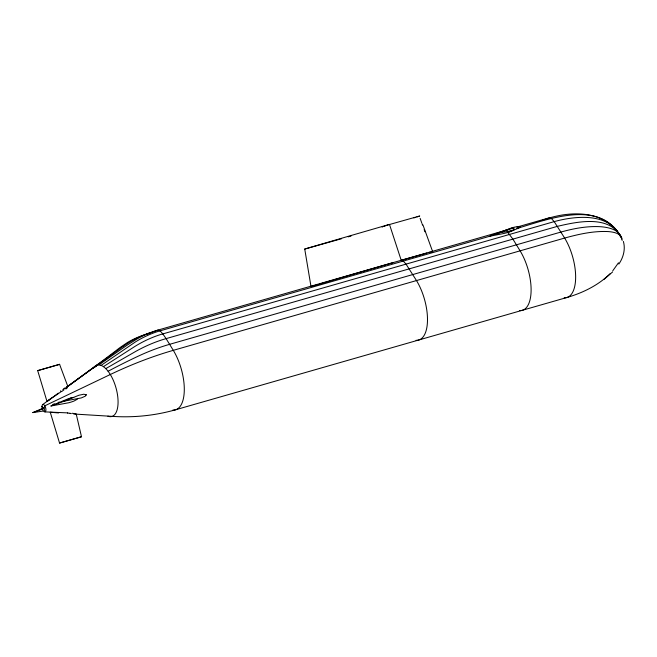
<?xml version="1.0" encoding="UTF-8"?>
<svg xmlns="http://www.w3.org/2000/svg" width="657" height="657" viewBox="0 0 657 657"><rect width="100%" height="100%" fill="white"/><g stroke="black" fill="none" stroke-linecap="round" stroke-linejoin="round"><path stroke-width="0.99" d="M64.402 401.099L78.906 395.251L83.8 394.225L86.305 394.816L85.238 396.212L81.296 397.92L64.402 401.099L50.975 405.993L68.903 402.725A53.439 52.511 -65.1 0 0 71.9 401.797L72.319 401.682A34.148 33.86 84.9 0 0 74.159 400.959L77.312 399.242M67.728 412.883L45.087 411.898L43.97 408.186L44.807 405.821L110.319 374.506A227.429 107.403 -31.4 0 1 173.3 350.337L564.65 238.056C578.858 234.155 593.542 230.821 608.366 231.584C613.679 232.011 622.442 233.457 622.146 240.429M513.848 229.622L512.46 230.747A24.744 14.939 6 0 1 508.978 232.077L507.836 232.447L512.903 239.115L520.106 250.834A37.843 16.762 74 0 1 531.111 290.246A37.843 16.762 74 0 1 519.662 310.572M618.459 262.808L612.759 270.799M618.837 264.057C623.378 257.536 625.628 249.208 623.378 241.439M147.119 334.142L150.239 332.902M610.304 273.517C598.486 285.171 583.186 292.702 567.385 297.358L176.035 409.64A227.429 203.81 70 0 1 112.248 416.366L73.666 414M604.062 279.315L612.644 271.916M65.265 388.574L67.868 386.332L66.628 387.063L123.532 346.108M37.695 370.638L59.631 364.331L37.695 370.638L47 401.46L49.916 399.267M112.01 354.534L113.562 353.367M63.327 389.453L63.77 389.116M104.274 360.307L105.826 359.157M95.002 366.343L68.213 386.119L96.817 365.243M50.532 398.815L51.78 397.904L42.631 404.597M58.333 393.132L56.74 394.29M99.642 363.707L101.186 362.582M52.404 397.444L53.669 396.524M64.739 388.41L65.24 388.049M56.141 394.734L54.293 396.072M95.01 367.066L96.554 365.957M61.298 391.572L47 401.46M422.936 224.891L432.643 251.615L432.142 251.836M101.088 365.399L135.432 341.927A101.761 82.445 -59.1 0 1 160.078 330.808M103.42 366.639L132.64 347.882A118.49 97.343 -61.4 0 1 162.837 333.863M127.598 342.404L119.73 347.75A259.047 35.355 -31.9 0 1 95.019 366.335M105.785 368.618L135.687 351.429A147.948 118.868 -57.8 0 1 166.098 338.61M58.621 412.941L50.252 412.235L59.557 443.064L81.493 436.757L76.196 413.91L72.229 413.253M50.975 405.993L67.761 398.939A53.439 52.133 22.4 0 1 70.759 398.019M42.812 411.11L32.85 412.604L42.048 408.597M52.741 404.515L53.348 404.252M498.647 233.021C505.578 230.837 513.388 225.696 520.558 226.854C511.672 232.89 499.304 230.919 489.933 236.2L160.078 330.841L158.017 330.069L154.296 331.424M53.948 403.998L54.539 403.751M519.276 227.223L520.549 226.739M85.78 395.013L86.305 394.816M492.52 235.066L494.007 234.508M382.144 227.051L382.711 226.846M383.836 226.435L385.528 225.819M386.086 225.614L387.219 225.203M387.778 224.998L419.7 215.989L418.755 216.358M150.576 332.779L151.931 332.286M152.268 332.163L153.96 331.547M494.68 234.262L498.745 232.783M499.419 232.537L513.634 227.486L514.324 229.761L507.533 232.537A69.445 41.925 6 0 1 503.812 233.498L489.933 236.2A85.188 23.742 -7.8 0 1 496.889 233.284L504.831 230.566A17.041 4.747 -7.8 0 1 507.533 229.86M541.926 220.497L543.282 220.005M543.955 219.758L545.31 219.266M545.983 219.019C569.126 211.258 600.703 210.068 617.21 231.223M32.85 412.604L42.919 408.925M416.825 216.982L417.918 216.638M492.356 235.009L493.736 234.59M58.161 402.429L58.473 402.33A53.439 37.86 83.9 0 1 59.417 402.076M413.877 217.894L415.479 217.401M318.473 284.399L311.007 286.592L304.733 249.044L324.96 243.115A695.443 19.414 -16.8 0 1 343.126 237.809L389.47 224.382L401.213 260.295L403.275 261.059L406.034 264.13L416.497 280.564A37.843 16.762 74 0 1 427.493 319.975A37.843 16.762 74 0 1 416.045 340.301M319.368 284.136L331.752 280.498M59.557 443.064L81.493 436.757M393.247 262.586L351.996 274.569A653.288 18.24 -16.8 0 0 332.614 280.243M507.606 229.761L158.017 330.069A95.832 73.724 -52.5 0 0 136.968 339.004L127.474 344.925A259.047 20.383 -33.5 0 0 98.854 364.931M510.39 228.965L513.174 228.168M516.887 227.1L549.367 217.779L551.428 218.551L554.188 221.623L564.65 238.056A37.843 16.762 74 0 1 575.647 277.459A37.843 16.762 74 0 1 564.199 297.785M150.042 333.198L147.193 334.019A95.832 70.833 16.8 0 0 127.614 342.412M492.159 235.042L498.647 233.178M516.928 228.455C546.747 219.832 598.445 199.022 619.674 234.992M160.078 330.841L162.837 333.912L554.188 221.623C575.836 215.652 609.967 212.342 620.693 237.251M162.837 333.912L166.098 338.626L557.448 226.337C577.109 221.754 608.752 214.724 620.766 236.405M401.213 260.295L426.845 253.068M341.64 238.696L337.501 239.862A695.443 19.414 -16.8 0 1 321.741 244.289L304.733 249.044M348.21 236.84L351.019 236.044M428.586 252.592L430.007 252.214M70.775 398.06L71.194 397.945M431.123 251.935L432.643 251.615M508.682 229.613L509.257 229.498A8.056 2.242 -7.8 0 1 509.536 229.449M72.549 397.641L73.732 397.428M62.349 401.468L62.785 401.419M42.007 406.839L43.97 408.186M166.098 338.626L173.3 350.337A37.843 16.762 74 0 1 184.297 389.749A37.843 16.762 74 0 1 172.848 410.075M59.59 364.356L67.794 386.341M420.143 218.387L421.745 222.846M422.008 223.594L422.541 225.08M424.143 229.539L424.948 231.765M621.686 239.074C620.192 229.761 608.973 227.445 601.098 226.747C587.539 225.86 574.004 228.406 560.996 232.036L169.646 344.317A194.883 139.506 -46.4 0 0 138.865 355.88A258.505 98.024 -33.3 0 0 108.109 371.262M93.393 368.314A26.715 11.834 74 0 1 115.648 386.677A26.715 11.834 74 0 1 107.904 416.185M123.557 346.14A119.697 107.263 70 0 1 150.683 332.573M61.544 401.526A34.148 24.03 76 0 1 62.333 401.394M70.094 413.499A34.969 6.849 -0.2 0 1 71.276 413.614M67.49 413.072A53.439 15.579 -3.9 0 1 70.34 413.269M71.186 397.912A34.969 34.64 49.4 0 1 72.541 397.608M63.975 389.839A53.439 13.14 -29.3 0 1 61.651 391.556M67.31 387.844A34.148 5.667 -32.5 0 1 65.872 389.001M60.419 391.055A34.969 3.277 -34.7 0 1 60.74 390.816M64.862 388.073A53.439 0.92 -36.7 0 1 62.891 389.527M494.507 234.377A16.589 5.494 -26 0 1 497.735 233.637M42.007 406.461A3.876 1.716 74 0 0 44.898 411.939A3.876 1.716 74 0 0 45.005 406.157A3.876 1.716 74 0 0 42.007 406.461"/></g></svg>
